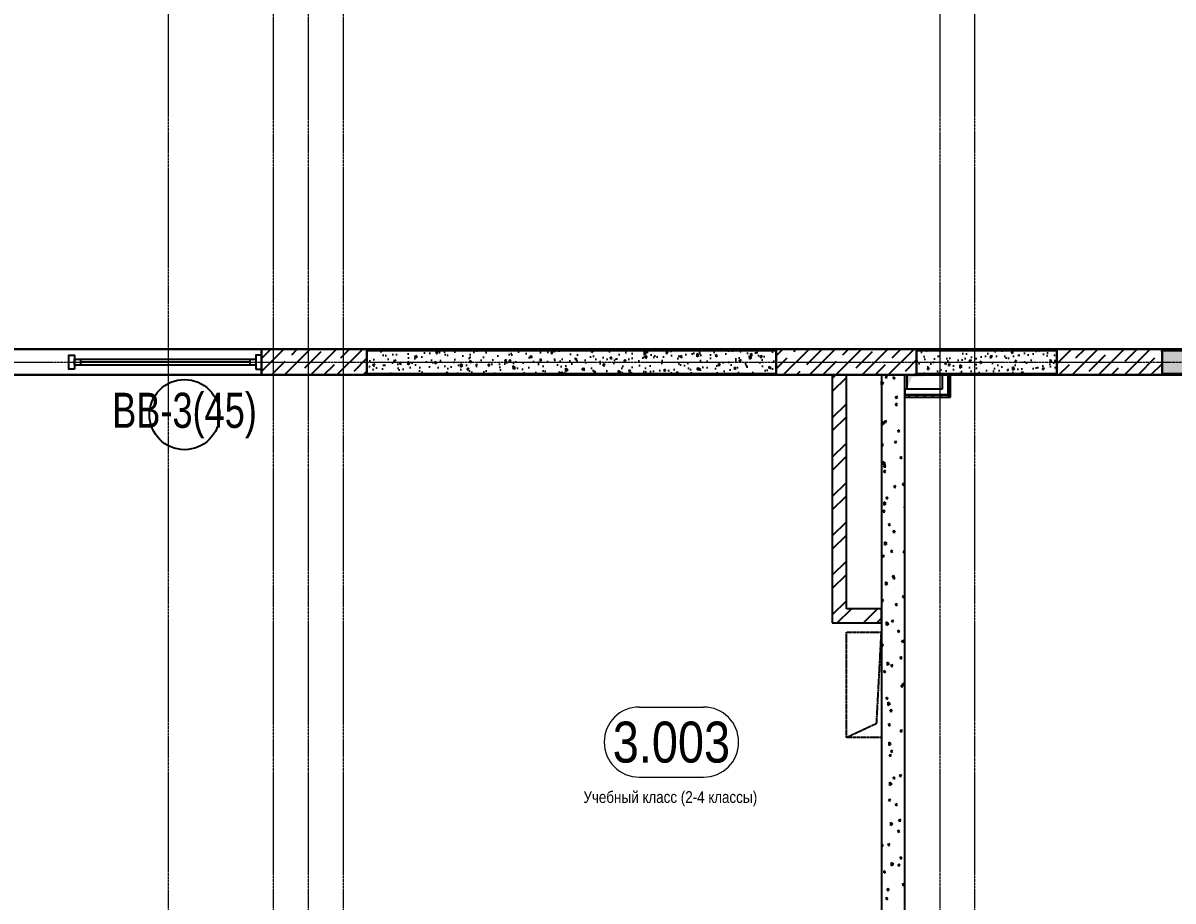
# Model space of a CAD drawing. Header units: millimetres. Extents: x -231292 to 573618, y -153144 to 564035.
# Drawn here: x 19062 to 28897, y 189757 to 197267 of the extents above; entities that cross this region are included whole.
import ezdxf
from ezdxf.enums import TextEntityAlignment as Align

# ---------------------------------------------------------------- set-up
doc = ezdxf.new("R2010")
doc.units = ezdxf.units.MM
for name, pattern in [('CENTER2', [28.575, 19.05, -3.175, 3.175, -3.175]), ('HIDDEN', [9.525, 6.35, -3.175]), ('HIDDEN2', [4.7625, 3.175, -1.5875])]:
    doc.linetypes.add(name, pattern=pattern)
doc.layers.get('0').update_dxf_attribs({"color": 250})
doc.layers.get('Defpoints').update_dxf_attribs({"color": 250})
for name, color, linetype, lineweight in [('АР_Area', 250, 'Continuous', 5), ('АР_Витраж', 250, 'Continuous', 13), ('АР_Витраж марка', 250, 'Continuous', 9), ('АР_Колонны', 250, 'Continuous', 35), ('АР_Стены ГКЛ', 250, 'Continuous', 15), ('АР_Стены ЖБ', 250, 'Continuous', 35), ('АР_Стены кирпич', 250, 'Continuous', 20), ('АР_Стены ПЕНОблок', 250, 'Continuous', 20), ('АР_Тонкая', 250, 'Continuous', 5), ('АР_Штриховка', 250, 'Continuous', 0), ('РД_Оси_100', 250, 'Continuous', 0), ('РД_проем_инж перемыч_фахверк', 250, 'Continuous', 18)]:
    doc.layers.add(name, color=color, linetype=linetype, lineweight=lineweight)
doc.layers.add('РД_Витраж_вн', color=250, linetype='Continuous')
doc.layers.add('РД_Проем', color=250, linetype='Continuous', lineweight=0, plot=False)
doc.styles.add('Arial_09', font='ARIALN.TTF', dxfattribs={"width": 0.9})
doc.styles.add('style1', font='ARIALN.TTF')

# ---------------------------------------------------------------- blocks, each defined once
blk = doc.blocks.new('MOK-МаркаПом_овал_ареал')
for p, q in [((-2.75, 3), (2.75, 3)), ((-2.75, -3), (2.75, -3))]:
    blk.add_line(p, q)
for centre, radius, start, end in [((-2.75, 0), 3, 90, 270), ((2.75, 0), 3, 270, 90), ((-3.75, 0), 3.5, 0, 0.00095)]:
    blk.add_arc(centre, radius, start, end)
at = {"color": 0, "style": 'style1'}
blk.add_attdef('АР-ПОМЕЩЕНИЕ:НОМЕР', text='', height=3.5, dxfattribs=at).set_placement((0, 0), align=Align.MIDDLE)
at = {"layer": 'Defpoints', "color": 2, "style": 'style1'}
blk.add_attdef('АР-ПОМЕЩЕНИЕ:НАИМЕНОВАНИЕ', text='', height=1, dxfattribs=at).set_placement((-0.094, -4.814), align=Align.MIDDLE)
blk = doc.blocks.new('МаркаВитража1')
at = {"layer": 'Defpoints'}
blk.add_circle((0, 0), 3, dxfattribs=at)
at = {"color": 0, "linetype": 'ByBlock', "lineweight": -2, "style": 'Arial_09', "width": 0.9}
blk.add_attdef('АР-ОКНО:НАИМЕНОВАНИЕ', text='', height=3, dxfattribs=at).set_placement((0, 0), align=Align.MIDDLE)
blk = doc.blocks.new('оси_рен')
at = {"layer": 'РД_Оси_100', "color": 251, "linetype": 'CENTER2', "true_color": 0x636466}
blk.add_line((1189697.958, 143713.25), (1225207.916, 143713.25), dxfattribs=at)
for points in [[(1207052.916, 223268.25), (1207052.916, 135558.25)], [(1207952.916, 135558.25), (1207952.916, 223268.25)], [(1208252.916, 135558.25), (1208252.916, 223268.25)], [(1208552.916, 135558.25), (1208552.916, 223268.25)], [(1213652.916, 223268.25), (1213652.916, 135558.25)], [(1213952.916, 135558.25), (1213952.916, 223268.25)]]:
    blk.add_lwpolyline(points, dxfattribs=at)

msp = doc.modelspace()

# ---------------------------------------------------------------- hatches: boundary and pattern name
at = {"layer": 'АР_Стены ГКЛ', "linetype": 'Continuous', "lineweight": 25, "true_color": 0x000000}
h = msp.add_hatch(dxfattribs=at)
h.set_pattern_fill('ANSI31', color=18, scale=15, angle=-360, style=0)
h.set_pattern_definition([(45, (-195344.934, 50353), (-33.6759605, 33.6759605), [])])
h.paths.add_polyline_path([(26992.868, 194266.253), (26972.868, 194266.253), (26972.868, 194086.253), (26992.868, 194066.253)], flags=0)
h = msp.add_hatch(dxfattribs=at)
h.set_pattern_fill('ANSI31', color=18, scale=15, style=0)
h.set_pattern_definition([(45, (-195344.934, 50353), (-33.6759605, 33.6759605), [])])
h.paths.add_polyline_path([(26992.868, 194066.253), (26972.868, 194086.253), (26603.243, 194086.253), (26603.243, 194066.253)], flags=0)
at = {"layer": 'АР_Штриховка', "linetype": 'Continuous', "lineweight": 25, "true_color": 0x000000}
h = msp.add_hatch(dxfattribs=at)
h.set_pattern_fill('AR-CONC', color=18, angle=-315, style=0)
h.set_pattern_definition([(95, (-195344.93, 50353), (140.09465, 117.55338), [19.05, -209.55]), (40, (-195344.93, 50353), (-160.01845, 110.17673), [15.24, -167.64058]), (145.451445, (-195333.26, 50362.8), (-19.9238, 227.7301), [16.19001, -178.09024]), (91.1842, (-195380.85, 50388.92), (221.41024, 161.95341), [28.575, -314.325]), (141.63556, (-195362.4, 50402.42), (-7.08662, 342.82676), [24.28502, -267.1356]), (36.18415, (-195380.85, 50388.92), (-7.08662, 342.82676), [22.85997, -251.45973]), (66, (-195353.91, 50397.9), (179.51998, 34.89515), [19.05, -209.55]), (11, (-195353.91, 50397.9), (-86.53993, 173.94119), [15.24, -167.64]), (116.451445, (-195338.95, 50400.81), (92.98005, 208.83634), [16.19001, -178.08994]), (82.5, (-195344.934, 50353), (-57.605469, 61.973414), [0, -165.608, 0, -170.18, 0, -168.275]), (52.5, (-195344.93, 50353), (-23.589727, 118.087), [0, -97.028, 0, -161.798, 0, -64.135]), (12.5, (-195384.986, 50312.95), (99.927863, 91.826196), [0, -63.5, 0, -198.12, 0, -262.89]), (2.5, (-195402.95, 50294.99), (86.763904, 122.722393), [0, -82.55, 0, -131.572, 0, -186.69])])
h.paths.add_polyline_path([(22003.243, 194466.253), (22003.243, 194266.253), (25503.243, 194266.253), (25503.243, 194466.253)], flags=0)
h = msp.add_hatch(dxfattribs=at)
h.set_pattern_fill('AR-CONC', color=18, angle=45, style=0)
h.set_pattern_definition([(95, (-195344.93, 50353), (140.09465, 117.55338), [19.05, -209.55]), (40, (-195344.93, 50353), (-160.01845, 110.17673), [15.24, -167.64058]), (145.451445, (-195333.26, 50362.8), (-19.9238, 227.7301), [16.19001, -178.09024]), (91.1842, (-195380.85, 50388.92), (221.41024, 161.95341), [28.575, -314.325]), (141.63556, (-195362.4, 50402.42), (-7.08662, 342.82676), [24.28502, -267.1356]), (36.18415, (-195380.85, 50388.92), (-7.08662, 342.82676), [22.85997, -251.45973]), (66, (-195353.91, 50397.9), (179.51998, 34.89515), [19.05, -209.55]), (11, (-195353.91, 50397.9), (-86.53993, 173.94119), [15.24, -167.64]), (116.451445, (-195338.95, 50400.81), (92.98005, 208.83634), [16.19001, -178.08994]), (82.5, (-195344.934, 50353), (-57.605469, 61.973414), [0, -165.608, 0, -170.18, 0, -168.275]), (52.5, (-195344.93, 50353), (-23.589727, 118.087), [0, -97.028, 0, -161.798, 0, -64.135]), (12.5, (-195384.986, 50312.95), (99.927863, 91.826196), [0, -63.5, 0, -198.12, 0, -262.89]), (2.5, (-195402.95, 50294.99), (86.763904, 122.722393), [0, -82.55, 0, -131.572, 0, -186.69])])
h.paths.add_polyline_path([(26703.243, 194466.253), (26703.243, 194266.253), (27903.243, 194266.253), (27903.243, 194466.253)], flags=0)
h = msp.add_hatch(dxfattribs=at)
h.set_pattern_fill('AR-CONC', color=18, angle=-315, style=0)
h.set_pattern_definition([(95, (-195344.93, 50353), (140.09465, 117.55338), [19.05, -209.55]), (40, (-195344.93, 50353), (-160.01845, 110.17673), [15.24, -167.64058]), (145.451445, (-195333.26, 50362.8), (-19.9238, 227.7301), [16.19001, -178.09024]), (91.1842, (-195380.85, 50388.92), (221.41024, 161.95341), [28.575, -314.325]), (141.63556, (-195362.4, 50402.42), (-7.08662, 342.82676), [24.28502, -267.1356]), (36.18415, (-195380.85, 50388.92), (-7.08662, 342.82676), [22.85997, -251.45973]), (66, (-195353.91, 50397.9), (179.51998, 34.89515), [19.05, -209.55]), (11, (-195353.91, 50397.9), (-86.53993, 173.94119), [15.24, -167.64]), (116.451445, (-195338.95, 50400.81), (92.98005, 208.83634), [16.19001, -178.08994]), (82.5, (-195344.934, 50353), (-57.605469, 61.973414), [0, -165.608, 0, -170.18, 0, -168.275]), (52.5, (-195344.93, 50353), (-23.589727, 118.087), [0, -97.028, 0, -161.798, 0, -64.135]), (12.5, (-195384.986, 50312.95), (99.927863, 91.826196), [0, -63.5, 0, -198.12, 0, -262.89]), (2.5, (-195402.95, 50294.99), (86.763904, 122.722393), [0, -82.55, 0, -131.572, 0, -186.69])])
h.paths.add_polyline_path([(28802.243, 194466.253), (28802.243, 194266.253), (29803.243, 194266.253), (29803.243, 194466.253)], flags=0)
h.paths.add_polyline_path([(32703.243, 194466.253), (32703.243, 194266.253), (35703.243, 194266.253), (35703.243, 194466.253)], flags=0)
h = msp.add_hatch(dxfattribs=at)
h.set_pattern_fill('ANSI32', color=18, scale=25, style=0)
h.set_pattern_definition([(45, (-195344.93, 50353), (-168.3798, 168.3798), []), (45, (-195232.68, 50353), (-168.3798, 168.3798), [])])
h.paths.add_polyline_path([(25983.243, 192136.253), (26103.243, 192256.253), (26103.243, 194256.253), (25983.243, 194256.253)], flags=0)
h = msp.add_hatch(dxfattribs=at)
h.set_pattern_fill('ANSI32', color=18, scale=25, angle=-360, style=0)
h.set_pattern_definition([(45, (-195344.93, 50353), (-168.3798, 168.3798), []), (45, (-195232.68, 50353), (-168.3798, 168.3798), [])])
h.paths.add_polyline_path([(26403.243, 192136.253), (26403.243, 192256.253), (26103.243, 192256.253), (25983.243, 192136.253)], flags=0)

# ---------------------------------------------------------------- linework, layer by layer
at = {"color": 18, "linetype": 'Continuous', "lineweight": 25, "true_color": 0x000000}
for p, q in [((26622.868, 194136.253), (26622.868, 194256.253)), ((26622.868, 194256.253), (26922.868, 194256.253)), ((26622.868, 194136.253), (26622.868, 194256.253)), ((26622.868, 194256.253), (26922.868, 194256.253)), ((26922.868, 194256.253), (26922.868, 194136.253)), ((26922.868, 194256.253), (26922.868, 194136.253)), ((26922.868, 194136.253), (26622.868, 194136.253)), ((26922.868, 194136.253), (26622.868, 194136.253))]:
    msp.add_line(p, q, dxfattribs=at)
at = {"color": 18, "linetype": 'HIDDEN', "lineweight": 25, "ltscale": 0.07, "true_color": 0x000000}
for p, q in [((26103.243, 191156.253), (26103.243, 192056.253)), ((26103.243, 192056.253), (26403.243, 192056.253)), ((26103.243, 191156.253), (26103.243, 192056.253)), ((26103.243, 192056.253), (26403.243, 192056.253)), ((26362.27, 191277.437), (26403.243, 192056.253)), ((26362.27, 191277.437), (26403.243, 192056.253)), ((26403.243, 192056.253), (26403.243, 191156.253)), ((26403.243, 192056.253), (26403.243, 191156.253)), ((26103.243, 191156.253), (26362.27, 191277.437)), ((26103.243, 191156.253), (26362.27, 191277.437)), ((26403.243, 191156.253), (26103.243, 191156.253)), ((26403.243, 191156.253), (26103.243, 191156.253))]:
    msp.add_line(p, q, dxfattribs=at)
at = {"color": 18, "linetype": 'Continuous', "lineweight": 25, "true_color": 0x000000}
msp.add_solid([(26622.868, 194136.253), (26622.868, 194256.253), (26663.263, 194239.864), (26922.868, 194256.253)], dxfattribs=at)
msp.add_solid([(26622.868, 194136.253), (26622.868, 194256.253), (26663.263, 194239.864), (26922.868, 194256.253)], dxfattribs=at)
at = {"layer": 'АР_Витраж', "color": 18, "linetype": 'Continuous', "lineweight": 25, "true_color": 0x000000}
for p, q in [((21103.243, 194476.253), (19453.243, 194476.253)), ((19553.243, 194391.253), (19553.243, 194341.253)), ((21003.243, 194366.253), (19553.243, 194366.253)), ((21003.243, 194391.253), (21003.243, 194341.253)), ((21103.243, 194256.253), (19453.243, 194256.253))]:
    msp.add_line(p, q, dxfattribs=at)
for points in [[(19503.243, 194306.253), (19453.243, 194306.253), (19453.243, 194426.253), (19503.243, 194426.253)], [(21053.243, 194306.253), (21103.243, 194306.253), (21103.243, 194426.253), (21053.243, 194426.253)], [(21053.243, 194391.253), (21053.243, 194341.253), (19503.243, 194341.253), (19503.243, 194391.253)]]:
    msp.add_lwpolyline(points, close=True, dxfattribs=at)
at = {"layer": 'АР_Колонны', "color": 18, "linetype": 'HIDDEN2', "lineweight": 25, "true_color": 0x000000}
for p, q in [((21103.243, 194476.253), (22003.243, 194476.253)), ((21103.243, 194256.253), (21103.243, 194476.253)), ((22003.243, 194476.253), (22003.243, 194256.253)), ((25503.243, 194476.253), (26703.243, 194476.253)), ((25503.243, 194256.253), (25503.243, 194476.253)), ((26703.243, 194476.253), (26703.243, 194256.253)), ((27903.243, 194476.253), (28803.243, 194476.253)), ((27903.243, 194256.253), (27903.243, 194476.253)), ((28803.243, 194476.253), (28803.243, 194256.253)), ((22003.243, 194256.253), (21103.243, 194256.253)), ((26703.243, 194256.253), (25503.243, 194256.253)), ((28803.243, 194256.253), (27903.243, 194256.253))]:
    msp.add_line(p, q, dxfattribs=at)
at = {"layer": 'АР_Колонны', "color": 18, "linetype": 'Continuous', "lineweight": 25, "true_color": 0x000000}
for p, q in [((21103.243, 194476.253), (21103.243, 194256.253)), ((22003.243, 194476.253), (21103.243, 194476.253)), ((22003.243, 194476.253), (21103.243, 194476.253)), ((21103.243, 194476.253), (21103.243, 194256.253)), ((22003.243, 194256.253), (22003.243, 194476.253)), ((22003.243, 194256.253), (22003.243, 194476.253)), ((25503.243, 194476.253), (25503.243, 194256.253)), ((26703.243, 194476.253), (25503.243, 194476.253)), ((26703.243, 194476.253), (25503.243, 194476.253)), ((25503.243, 194476.253), (25503.243, 194256.253)), ((26703.243, 194256.253), (26703.243, 194476.253)), ((26703.243, 194256.253), (26703.243, 194476.253)), ((27903.243, 194476.253), (27903.243, 194256.253)), ((28803.243, 194476.253), (27903.243, 194476.253)), ((28803.243, 194476.253), (27903.243, 194476.253)), ((27903.243, 194476.253), (27903.243, 194256.253)), ((27903.243, 194476.253), (28803.243, 194476.253)), ((28803.243, 194256.253), (28803.243, 194476.253)), ((28803.243, 194256.253), (28803.243, 194476.253)), ((21103.243, 194256.253), (22003.243, 194256.253)), ((21103.243, 194256.253), (22003.243, 194256.253)), ((25503.243, 194256.253), (26703.243, 194256.253)), ((25503.243, 194256.253), (26703.243, 194256.253)), ((27903.243, 194256.253), (28803.243, 194256.253)), ((27903.243, 194256.253), (28803.243, 194256.253))]:
    msp.add_line(p, q, dxfattribs=at)
at = {"layer": 'АР_Стены ГКЛ', "color": 18, "linetype": 'Continuous', "lineweight": 25, "true_color": 0x000000}
for p, q in [((26972.868, 194266.253), (26922.868, 194266.253)), ((26922.868, 194266.253), (26922.868, 194136.253)), ((26972.868, 194086.253), (26972.868, 194266.253)), ((26992.868, 194266.253), (26972.868, 194266.253)), ((26972.868, 194266.253), (26972.868, 194086.253)), ((26992.868, 194066.253), (26992.868, 194266.253)), ((26922.868, 194136.253), (26603.243, 194136.253)), ((26603.243, 194136.253), (26603.243, 194086.253)), ((26603.243, 194086.253), (26972.868, 194086.253)), ((26972.868, 194086.253), (26603.243, 194086.253)), ((26603.243, 194086.253), (26603.243, 194066.253)), ((26603.243, 194066.253), (26992.868, 194066.253))]:
    msp.add_line(p, q, dxfattribs=at)
at = {"layer": 'АР_Стены ЖБ', "color": 18, "linetype": 'Continuous', "lineweight": 25, "true_color": 0x000000}
for p, q in [((22003.243, 194476.253), (21103.243, 194476.253)), ((21103.243, 194476.253), (21103.243, 194256.253)), ((22003.243, 194256.253), (22003.243, 194476.253)), ((26703.243, 194476.253), (25503.243, 194476.253)), ((25503.243, 194476.253), (25503.243, 194256.253)), ((26703.243, 194256.253), (26703.243, 194476.253)), ((28803.243, 194476.253), (27903.243, 194476.253)), ((27903.243, 194476.253), (27903.243, 194256.253)), ((28803.243, 194256.253), (28803.243, 194476.253)), ((21103.243, 194256.253), (22003.243, 194256.253)), ((25503.243, 194256.253), (26703.243, 194256.253)), ((27903.243, 194256.253), (28803.243, 194256.253))]:
    msp.add_line(p, q, dxfattribs=at)
at = {"layer": 'АР_Стены кирпич', "color": 18, "linetype": 'Continuous', "lineweight": 25, "true_color": 0x000000}
for p, q in [((26103.243, 194256.253), (25983.243, 194256.253)), ((25983.243, 194256.253), (25983.243, 192136.253)), ((26103.243, 192256.253), (26103.243, 194256.253)), ((26403.243, 192256.253), (26103.243, 192256.253)), ((26403.243, 192136.253), (26403.243, 192256.253)), ((25983.243, 192136.253), (26403.243, 192136.253))]:
    msp.add_line(p, q, dxfattribs=at)
at = {"layer": 'АР_Стены ПЕНОблок', "color": 18, "linetype": 'Continuous', "lineweight": 25, "true_color": 0x000000}
for p, q in [((22003.243, 194466.253), (22003.243, 194266.253)), ((25503.243, 194466.253), (22003.243, 194466.253)), ((25503.243, 194266.253), (25503.243, 194466.253)), ((26703.243, 194466.253), (26703.243, 194266.253)), ((27903.243, 194466.253), (26703.243, 194466.253)), ((27903.243, 194266.253), (27903.243, 194466.253)), ((28802.243, 194466.253), (28802.243, 194266.253)), ((29803.243, 194466.253), (28802.243, 194466.253)), ((22003.243, 194266.253), (25503.243, 194266.253)), ((26603.243, 194256.253), (26403.243, 194256.253)), ((26403.243, 194256.253), (26403.243, 186666.253)), ((26603.243, 186666.253), (26603.243, 194256.253)), ((26703.243, 194266.253), (27903.243, 194266.253)), ((28802.243, 194266.253), (29803.243, 194266.253))]:
    msp.add_line(p, q, dxfattribs=at)
at = {"layer": 'АР_Тонкая', "color": 18, "linetype": 'Continuous', "lineweight": 25, "true_color": 0x000000}
for p, q in [((22003.243, 194476.253), (22003.243, 194466.253)), ((25503.243, 194476.253), (22003.243, 194476.253)), ((22003.243, 194466.253), (25503.243, 194466.253)), ((25503.243, 194466.253), (25503.243, 194476.253)), ((26703.243, 194476.253), (26703.243, 194466.253)), ((27903.243, 194476.253), (26703.243, 194476.253)), ((26703.243, 194466.253), (27903.243, 194466.253)), ((27903.243, 194466.253), (27903.243, 194476.253)), ((28802.243, 194476.253), (28802.243, 194466.253)), ((29803.243, 194476.253), (28802.243, 194476.253)), ((28802.243, 194466.253), (29803.243, 194466.253)), ((22003.243, 194266.253), (22003.243, 194256.253)), ((25503.243, 194266.253), (22003.243, 194266.253)), ((22003.243, 194256.253), (25503.243, 194256.253)), ((25503.243, 194256.253), (25503.243, 194266.253)), ((26703.243, 194266.253), (26703.243, 194256.253)), ((27903.243, 194266.253), (26703.243, 194266.253)), ((26703.243, 194256.253), (27903.243, 194256.253)), ((27903.243, 194256.253), (27903.243, 194266.253)), ((28802.243, 194266.253), (28802.243, 194256.253)), ((29803.243, 194266.253), (28802.243, 194266.253)), ((28802.243, 194256.253), (29803.243, 194256.253))]:
    msp.add_line(p, q, dxfattribs=at)
at = {"layer": 'АР_Штриховка', "color": 18, "linetype": 'Continuous', "lineweight": 25, "true_color": 0x000000}
for p, q in [((21103.243, 194285.611), (21293.885, 194476.253)), ((21103.243, 194397.864), (21181.632, 194476.253)), ((21298.391, 194256.253), (21518.391, 194476.253)), ((21359.872, 194429.987), (21406.138, 194476.253)), ((21472.125, 194317.733), (21612.441, 194458.05)), ((21522.898, 194256.253), (21742.898, 194476.253)), ((21747.404, 194256.253), (21967.404, 194476.253)), ((21780.821, 194401.923), (21855.151, 194476.253)), ((25503.243, 194419.989), (25559.507, 194476.253)), ((25564.013, 194256.253), (25784.013, 194476.253)), ((25653.557, 194458.05), (25671.76, 194476.253)), ((25765.81, 194345.797), (25896.266, 194476.253)), ((25788.519, 194256.253), (26008.519, 194476.253)), ((26013.026, 194256.253), (26233.026, 194476.253)), ((26074.506, 194429.987), (26120.773, 194476.253)), ((26186.759, 194317.733), (26327.076, 194458.05)), ((26237.532, 194256.253), (26457.532, 194476.253)), ((26462.039, 194256.253), (26682.039, 194476.253)), ((26495.456, 194401.923), (26569.785, 194476.253)), ((27903.243, 194350.419), (28029.077, 194476.253)), ((28033.583, 194256.253), (28253.583, 194476.253)), ((28067, 194401.923), (28141.33, 194476.253)), ((28179.254, 194289.67), (28319.57, 194429.987)), ((28258.09, 194256.253), (28478.09, 194476.253)), ((28482.596, 194256.253), (28702.596, 194476.253)), ((28487.95, 194373.86), (28590.343, 194476.253)), ((28796.646, 194458.05), (28803.243, 194464.647)), ((21186.138, 194256.253), (21303.745, 194373.86)), ((21635.151, 194256.253), (21724.695, 194345.797)), ((21893.074, 194289.67), (22003.243, 194399.839)), ((25503.243, 194307.736), (25597.43, 194401.923)), ((25900.773, 194256.253), (26018.38, 194373.86)), ((26349.785, 194256.253), (26439.329, 194345.797)), ((26607.709, 194289.67), (26703.243, 194385.204)), ((27921.33, 194256.253), (28010.874, 194345.797)), ((28600.203, 194261.607), (28740.52, 194401.923)), ((28707.103, 194256.253), (28803.243, 194352.393)), ((21410.644, 194256.253), (21415.998, 194261.607)), ((21971.91, 194256.253), (22003.243, 194287.585)), ((25676.266, 194256.253), (25709.683, 194289.67)), ((26125.279, 194256.253), (26130.633, 194261.607)), ((26437.744, 194232.705), (26445.492, 194250.108)), ((26437.774, 194232.626), (26452.734, 194235.534)), ((26452.719, 194235.528), (26445.508, 194250.023)), ((26520.626, 194230.474), (26507.291, 194239.656)), ((26509.444, 194221.412), (26507.784, 194240.39)), ((26509.451, 194221.404), (26521.125, 194231.2)), ((26686.545, 194256.253), (26703.243, 194272.951)), ((28370.343, 194256.253), (28431.823, 194317.733)), ((26423.305, 194185.856), (26404.263, 194200.929)), ((26404.979, 194172.518), (26404.388, 194201.087)), ((26404.653, 194172.635), (26423.104, 194186.131)), ((26524.284, 194058.763), (26532.032, 194076.166)), ((26524.314, 194058.685), (26539.274, 194061.593)), ((26539.259, 194061.587), (26532.047, 194076.082)), ((26540.55, 194002.744), (26527.215, 194011.926)), ((26529.368, 193993.682), (26527.707, 194012.66)), ((26529.374, 193993.674), (26541.049, 194003.47)), ((26430.391, 193843.029), (26411.35, 193858.102)), ((26412.066, 193829.691), (26411.475, 193858.26)), ((26411.739, 193829.808), (26430.19, 193843.304)), ((26431.304, 193849.927), (26439.052, 193867.33)), ((26431.334, 193849.848), (26446.294, 193852.756)), ((26446.279, 193852.75), (26439.067, 193867.245)), ((26560.473, 193775.014), (26547.139, 193784.196)), ((26549.291, 193765.952), (26547.631, 193784.929)), ((26549.298, 193765.944), (26560.973, 193775.74)), ((26420.379, 193657.461), (26407.044, 193666.643)), ((26409.197, 193648.399), (26407.537, 193667.376)), ((26409.204, 193648.391), (26420.878, 193658.187)), ((26517.844, 193675.985), (26525.592, 193693.389)), ((26517.874, 193675.907), (26532.834, 193678.815)), ((26532.819, 193678.809), (26525.607, 193693.304)), ((26580.397, 193547.284), (26567.062, 193556.465)), ((26569.215, 193538.222), (26567.555, 193557.199)), ((26569.222, 193538.214), (26580.897, 193548.01)), ((26437.478, 193500.203), (26418.437, 193515.275)), ((26419.152, 193486.864), (26418.562, 193515.433)), ((26418.826, 193486.981), (26437.277, 193500.478)), ((26424.864, 193467.149), (26432.612, 193484.552)), ((26424.894, 193467.071), (26439.854, 193469.979)), ((26440.303, 193429.731), (26426.968, 193438.913)), ((26429.121, 193420.668), (26427.46, 193439.646)), ((26439.839, 193469.973), (26432.627, 193484.468)), ((26429.127, 193420.66), (26440.802, 193430.456)), ((26511.404, 193293.208), (26519.152, 193310.611)), ((26511.433, 193293.13), (26526.393, 193296.037)), ((26526.379, 193296.031), (26519.167, 193310.527)), ((26600.321, 193319.554), (26586.986, 193328.735)), ((26589.139, 193310.492), (26587.479, 193329.469)), ((26589.146, 193310.484), (26600.82, 193320.28)), ((26444.565, 193157.376), (26425.523, 193172.449)), ((26426.239, 193144.038), (26425.648, 193172.606)), ((26425.913, 193144.155), (26444.364, 193157.651)), ((26460.227, 193202.001), (26446.892, 193211.182)), ((26449.044, 193192.938), (26447.384, 193211.916)), ((26449.051, 193192.93), (26460.726, 193202.726)), ((26418.424, 193084.371), (26426.172, 193101.774)), ((26418.453, 193084.293), (26433.413, 193087.201)), ((26433.399, 193087.195), (26426.187, 193101.69)), ((26597.944, 193119.266), (26603.243, 193131.168)), ((26597.973, 193119.188), (26603.243, 193120.213)), ((26480.15, 192974.271), (26466.816, 192983.452)), ((26468.968, 192965.208), (26467.308, 192984.186)), ((26468.975, 192965.2), (26480.65, 192974.996)), ((26504.964, 192910.43), (26512.712, 192927.833)), ((26504.993, 192910.352), (26519.953, 192913.26)), ((26519.939, 192913.254), (26512.727, 192927.749)), ((26451.651, 192814.549), (26432.61, 192829.622)), ((26433.326, 192801.211), (26432.735, 192829.78)), ((26432.999, 192801.328), (26451.45, 192814.824)), ((26500.074, 192746.541), (26486.739, 192755.722)), ((26488.892, 192737.478), (26487.232, 192756.456)), ((26591.504, 192736.488), (26599.252, 192753.891)), ((26603.243, 192745.816), (26599.267, 192753.808)), ((26411.984, 192701.593), (26419.732, 192718.996)), ((26412.013, 192701.516), (26426.973, 192704.424)), ((26426.959, 192704.418), (26419.747, 192718.913)), ((26488.899, 192737.47), (26500.573, 192747.266)), ((26591.533, 192736.411), (26603.243, 192738.687)), ((26458.738, 192471.722), (26439.697, 192486.795)), ((26440.412, 192458.384), (26439.822, 192486.953)), ((26440.086, 192458.501), (26458.537, 192471.997)), ((26498.524, 192527.652), (26506.272, 192545.055)), ((26498.553, 192527.574), (26513.513, 192530.482)), ((26513.499, 192530.476), (26506.287, 192544.972)), ((26519.998, 192518.811), (26506.663, 192527.992)), ((26508.816, 192509.748), (26507.156, 192528.726)), ((26508.823, 192509.74), (26520.497, 192519.536)), ((26585.064, 192353.711), (26592.812, 192371.114)), ((26600.038, 192356.535), (26592.827, 192371.03)), ((26405.544, 192318.815), (26413.292, 192336.219)), ((26405.573, 192318.738), (26420.533, 192321.646)), ((26420.519, 192321.64), (26413.307, 192336.135)), ((26539.922, 192291.081), (26526.587, 192300.262)), ((26528.74, 192282.018), (26527.079, 192300.995)), ((26528.746, 192282.01), (26540.421, 192291.806)), ((26585.093, 192353.633), (26600.053, 192356.541)), ((26492.084, 192144.874), (26499.832, 192162.277)), ((26507.058, 192147.699), (26499.847, 192162.194)), ((26465.825, 192128.895), (26446.783, 192143.968)), ((26447.499, 192115.557), (26446.908, 192144.126)), ((26447.173, 192115.674), (26465.623, 192129.17)), ((26492.113, 192144.797), (26507.073, 192147.705)), ((26559.846, 192063.351), (26546.511, 192072.532)), ((26548.663, 192054.288), (26547.003, 192073.265)), ((26548.67, 192054.28), (26560.345, 192064.076)), ((26578.624, 191970.933), (26586.372, 191988.336)), ((26578.653, 191970.856), (26593.613, 191973.764)), ((26593.598, 191973.758), (26586.387, 191988.253)), ((26403.243, 191945.334), (26406.852, 191953.441)), ((26403.243, 191936.759), (26414.093, 191938.869)), ((26419.751, 191945.798), (26406.416, 191954.979)), ((26414.078, 191938.863), (26406.867, 191953.358)), ((26408.569, 191936.734), (26406.908, 191955.712)), ((26408.576, 191936.726), (26420.25, 191946.522)), ((26472.911, 191786.069), (26453.87, 191801.141)), ((26454.585, 191772.73), (26453.995, 191801.299)), ((26454.259, 191772.848), (26472.71, 191786.344)), ((26485.644, 191762.096), (26493.392, 191779.499)), ((26500.618, 191764.921), (26493.407, 191779.416)), ((26579.769, 191835.62), (26566.435, 191844.802)), ((26568.587, 191826.558), (26566.927, 191845.535)), ((26568.594, 191826.55), (26580.269, 191836.346)), ((26439.675, 191718.068), (26426.34, 191727.249)), ((26428.493, 191709.004), (26426.832, 191727.982)), ((26428.499, 191708.996), (26440.174, 191718.792)), ((26485.673, 191762.019), (26500.633, 191764.927)), ((26572.184, 191588.155), (26579.932, 191605.558)), ((26572.213, 191588.078), (26587.173, 191590.986)), ((26587.158, 191590.98), (26579.947, 191605.475)), ((26599.693, 191607.89), (26586.358, 191617.072)), ((26588.511, 191598.828), (26586.851, 191617.805)), ((26588.518, 191598.82), (26600.192, 191608.616)), ((26407.638, 191556.085), (26403.243, 191564.919)), ((26403.243, 191555.234), (26407.653, 191556.091)), ((26459.599, 191490.337), (26446.264, 191499.519)), ((26448.416, 191481.274), (26446.756, 191500.252)), ((26448.423, 191481.266), (26460.098, 191491.062)), ((26479.998, 191443.242), (26460.956, 191458.315)), ((26461.672, 191429.904), (26461.081, 191458.473)), ((26461.346, 191430.021), (26479.797, 191443.517)), ((26479.204, 191379.318), (26486.952, 191396.722)), ((26479.233, 191379.242), (26494.193, 191382.15)), ((26494.178, 191382.144), (26486.966, 191396.639)), ((26479.523, 191262.607), (26466.188, 191271.789)), ((26468.34, 191253.544), (26466.68, 191272.522)), ((26468.347, 191253.536), (26480.021, 191263.332)), ((26565.744, 191205.377), (26573.492, 191222.78)), ((26565.773, 191205.301), (26580.733, 191208.209)), ((26580.718, 191208.203), (26573.506, 191222.698)), ((26487.084, 191100.415), (26468.043, 191115.488)), ((26468.759, 191087.077), (26468.168, 191115.646)), ((26468.432, 191087.194), (26486.883, 191100.69)), ((26472.764, 190996.541), (26480.512, 191013.944)), ((26472.793, 190996.464), (26487.753, 190999.372)), ((26487.738, 190999.366), (26480.526, 191013.861)), ((26499.447, 191034.877), (26486.112, 191044.059)), ((26488.264, 191025.814), (26486.604, 191044.792)), ((26488.271, 191025.806), (26499.945, 191035.602)), ((26519.37, 190807.147), (26506.035, 190816.329)), ((26508.188, 190798.084), (26506.527, 190817.061)), ((26508.195, 190798.076), (26519.869, 190807.872)), ((26559.304, 190822.599), (26567.052, 190840.002)), ((26559.333, 190822.523), (26574.293, 190825.431)), ((26574.278, 190825.425), (26567.066, 190839.92)), ((26494.171, 190757.588), (26475.13, 190772.661)), ((26475.845, 190744.25), (26475.255, 190772.819)), ((26475.519, 190744.367), (26493.97, 190757.863)), ((26466.324, 190613.763), (26474.072, 190631.166)), ((26466.353, 190613.687), (26481.313, 190616.595)), ((26481.298, 190616.589), (26474.086, 190631.084)), ((26539.294, 190579.417), (26525.959, 190588.598)), ((26528.112, 190570.354), (26526.451, 190589.331)), ((26528.118, 190570.346), (26539.793, 190580.142)), ((26501.258, 190414.762), (26482.216, 190429.834)), ((26482.932, 190401.423), (26482.341, 190429.992)), ((26482.606, 190401.541), (26501.056, 190415.037)), ((26552.864, 190439.821), (26560.612, 190457.224)), ((26552.893, 190439.746), (26567.853, 190442.654)), ((26567.838, 190442.647), (26560.626, 190457.143)), ((26559.218, 190351.687), (26545.883, 190360.868)), ((26548.035, 190342.624), (26546.375, 190361.601)), ((26548.042, 190342.616), (26559.717, 190352.412)), ((26419.124, 190234.134), (26405.789, 190243.315)), ((26407.941, 190225.07), (26406.28, 190244.048)), ((26407.947, 190225.062), (26419.622, 190234.858)), ((26459.884, 190230.985), (26467.632, 190248.388)), ((26459.912, 190230.909), (26474.872, 190233.817)), ((26474.858, 190233.811), (26467.646, 190248.306)), ((26579.142, 190123.957), (26565.807, 190133.138)), ((26567.959, 190114.894), (26566.299, 190133.871)), ((26567.966, 190114.886), (26579.64, 190124.682)), ((26439.047, 190006.404), (26425.713, 190015.585)), ((26427.865, 189997.34), (26426.204, 190016.318)), ((26427.871, 189997.332), (26439.546, 190007.128)), ((26508.344, 190071.935), (26489.303, 190087.008)), ((26490.018, 190058.597), (26489.428, 190087.166)), ((26489.692, 190058.714), (26508.143, 190072.21)), ((26546.424, 190057.044), (26554.172, 190074.447)), ((26546.452, 190056.968), (26561.412, 190059.876)), ((26561.398, 190059.87), (26554.186, 190074.365)), ((26599.065, 189896.227), (26585.731, 189905.408)), ((26587.883, 189887.163), (26586.223, 189906.141)), ((26453.444, 189848.207), (26461.192, 189865.61)), ((26453.472, 189848.132), (26468.432, 189851.04)), ((26468.418, 189851.034), (26461.206, 189865.529)), ((26587.89, 189887.155), (26599.564, 189896.952)), ((26458.971, 189778.674), (26445.636, 189787.855)), ((26447.788, 189769.61), (26446.128, 189788.588)), ((26447.795, 189769.602), (26459.47, 189779.398))]:
    msp.add_line(p, q, dxfattribs=at)
at = {"layer": 'РД_Витраж_вн', "color": 18, "linetype": 'Continuous', "lineweight": 25, "true_color": 0x000000}
for p, q in [((18204.243, 194476.253), (21104.243, 194476.253)), ((18204.243, 194256.253), (21104.243, 194256.253))]:
    msp.add_line(p, q, dxfattribs=at)
at = {"layer": 'РД_Проем', "color": 18, "linetype": 'Continuous', "lineweight": 25, "true_color": 0x000000}
for p, q in [((18203.243, 194476.253), (21103.243, 194476.253)), ((18203.243, 194256.253), (21103.243, 194256.253))]:
    msp.add_line(p, q, dxfattribs=at)
at = {"layer": 'РД_проем_инж перемыч_фахверк', "color": 18, "linetype": 'Continuous', "lineweight": 25, "true_color": 0x000000}
for p, q in [((21102.243, 194476.253), (18202.243, 194476.253)), ((21102.243, 194256.253), (18202.243, 194256.253))]:
    msp.add_line(p, q, dxfattribs=at)

# ---------------------------------------------------------------- block references
at = {"rotation": 359.999868838025}
msp.add_blockref('оси_рен', (-1186750.035, 50655.808), dxfattribs=at)
at = {"layer": 'АР_Area', "color": 18, "linetype": 'Continuous', "lineweight": 15, "true_color": 0x000000, "xscale": 100, "yscale": 100, "zscale": 100}
msp.add_blockref('MOK-МаркаПом_овал_ареал', (24607.321, 191116.343), dxfattribs=at).add_auto_attribs({'АР-ПОМЕЩЕНИЕ:НОМЕР': '3.003', 'АР-ПОМЕЩЕНИЕ:НАИМЕНОВАНИЕ': 'Учебный класс (2-4 классы)'})
at = {"layer": 'АР_Витраж марка', "color": 18, "linetype": 'Continuous', "lineweight": 25, "true_color": 0x000000, "xscale": 100, "yscale": 100, "zscale": 100}
msp.add_blockref('МаркаВитража1', (20443.612, 193917.152), dxfattribs=at).add_auto_attribs({'АР-ОКНО:НАИМЕНОВАНИЕ': 'ВВ-3(45)'})

doc.saveas('drawing.dxf')
